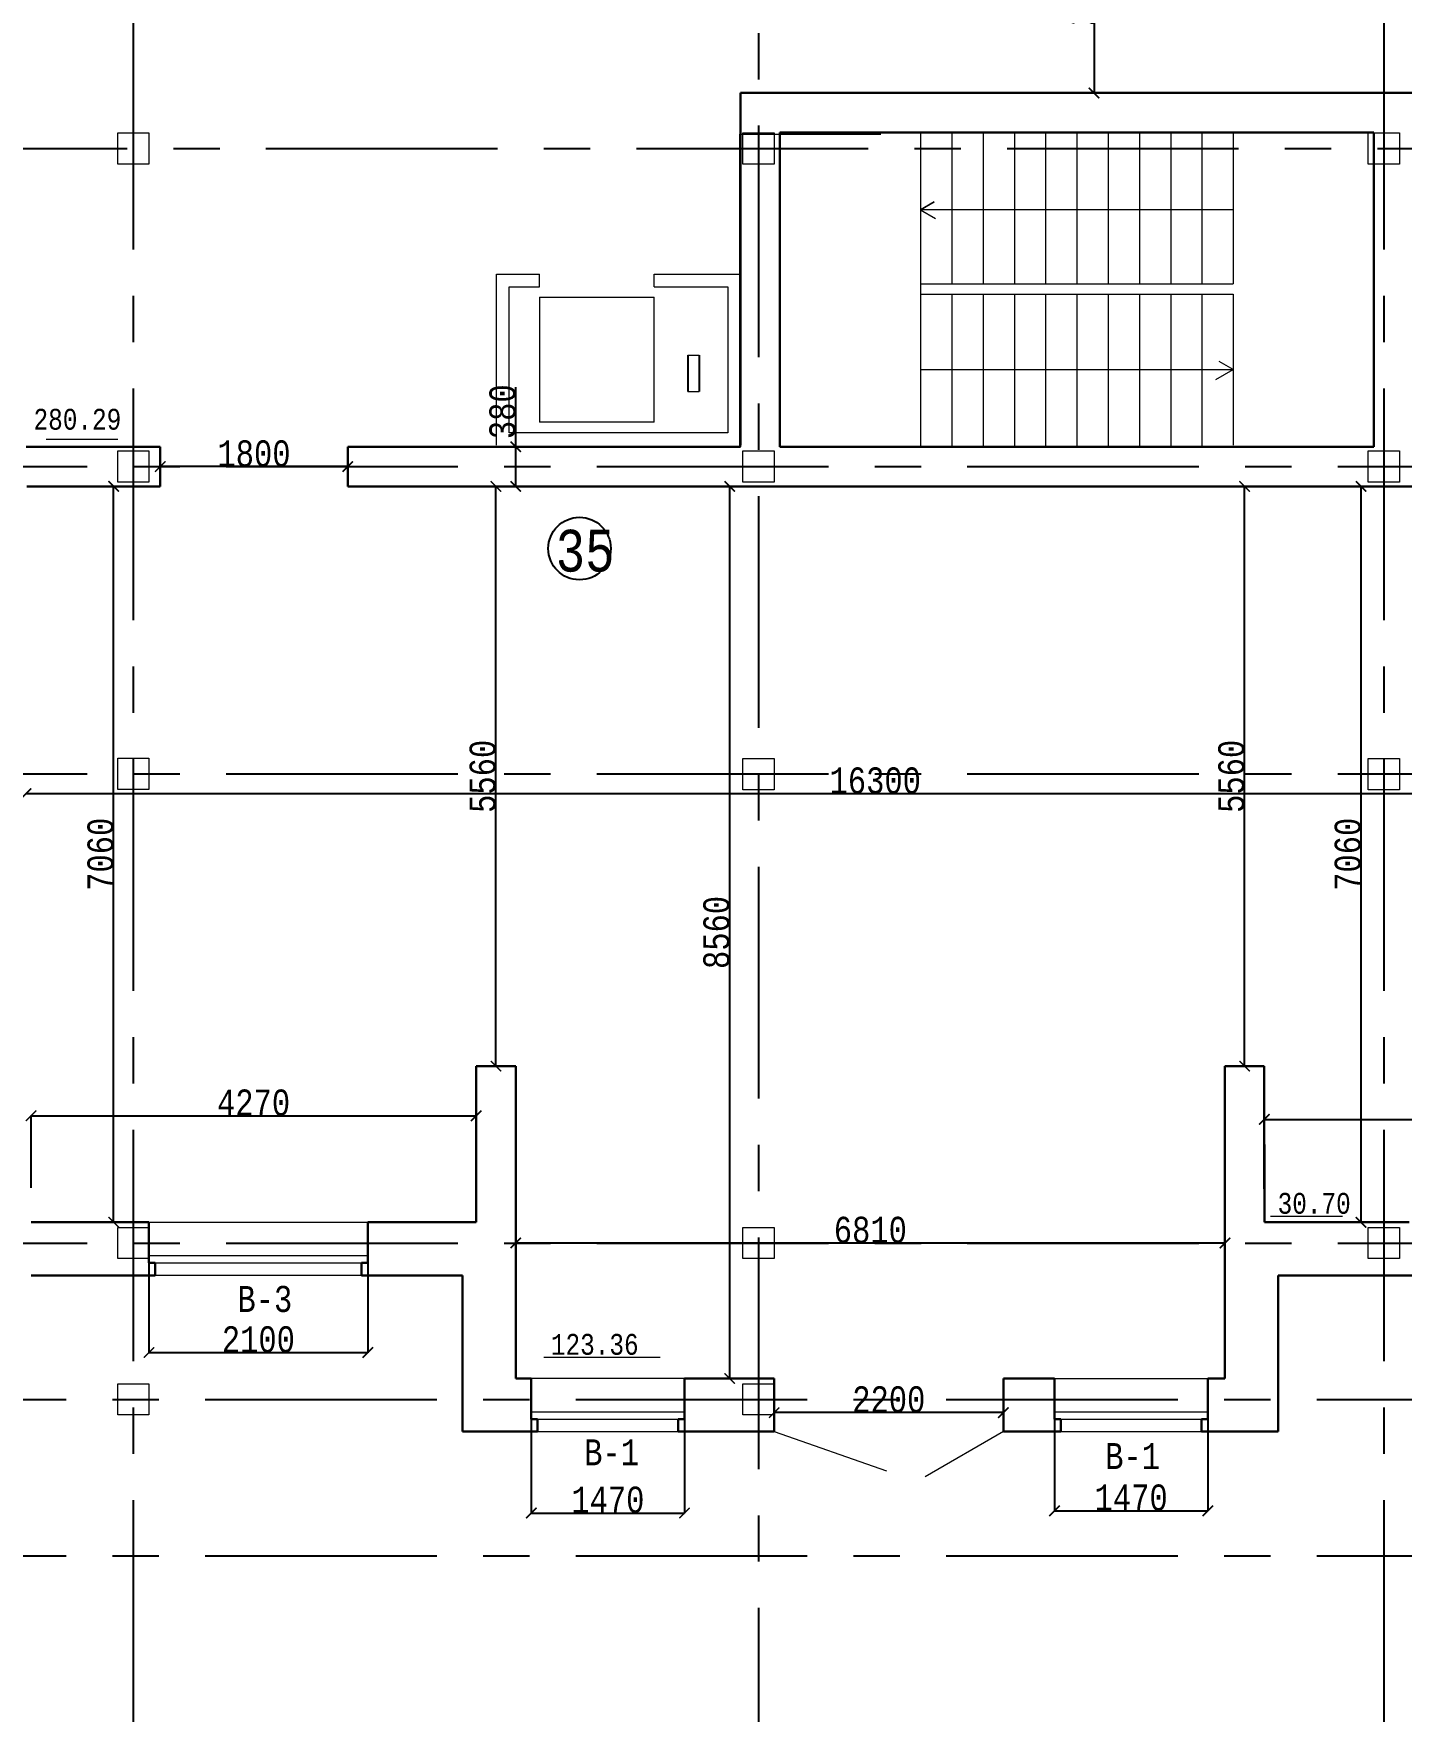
# Model space of a CAD drawing. Header units: millimetres. Extents: x -689206 to 4969298, y -1019800 to 703299.
# Drawn here: x 65485 to 78613, y -21529 to -5428 of the extents above; entities that cross this region are included whole.
import ezdxf

# ---------------------------------------------------------------- set-up
doc = ezdxf.new("R2010")
doc.units = ezdxf.units.MM
doc.linetypes.add('JIS_02_4.0', pattern=[5.5, 4, -1.5])
doc.linetypes.add('осеваяX2', pattern=[101.6, 63.5, -12.7, 12.7, -12.7])
for name, color, linetype, lineweight in [('несущие', 7, 'Continuous', 30), ('ОКНА', 250, 'Continuous', 20), ('РАЗМЕРЫ', 7, 'Continuous', 9), ('сваи', 7, 'JIS_02_4.0', 30), ('стены', 7, 'Continuous', 20)]:
    doc.layers.add(name, color=color, linetype=linetype, lineweight=lineweight)
doc.layers.add('четотам', color=7, linetype='Continuous')
doc.styles.add('Аннотативный', font='isocteur.ttf', dxfattribs={"width": 0.7, "height": 250})
doc.dimstyles.new('Аннотативный', dxfattribs={"dimscale": 0, "dimtxt": 250, "dimasz": 100, "dimexe": 1.25, "dimexo": 0.625, "dimtad": 1, "dimdec": 0, "dimtxsty": 'Аннотативный', "dimblk": 'ARCHTICK', "dimcen": 2.5, "dimadec": 0, "dimazin": 0, "dimtfac": 1, "dimtdec": 0, "dimtmove": 0, "dimatfit": 3, "dimfxl": 1, "dimarcsym": 0})

# ---------------------------------------------------------------- blocks, each defined once
blk = doc.blocks.new('_ArchTick')
at = {"color": 0, "linetype": 'ByBlock', "const_width": 0.15}
blk.add_lwpolyline([(-0.5, -0.5), (0.5, 0.5)], dxfattribs=at)
blk = doc.blocks.new('*D1435')
at = {"layer": 'Defpoints', "color": 0, "lineweight": 20, "transparency": 16777216}
for p in [(66701, -9584), (66701, -9584), (68501, -9584)]:
    blk.add_point(p, dxfattribs=at)
at = {"layer": 'стены', "color": 0, "lineweight": -2, "transparency": 16777216}
for p, q in [((66701, -9584), (66701, -9583)), ((68501, -9584), (66701, -9584)), ((68501, -9584), (68501, -9583))]:
    blk.add_line(p, q, dxfattribs=at)
at = {"layer": 'стены', "color": 0, "lineweight": -2, "transparency": 16777216, "xscale": 100, "yscale": 100, "zscale": 100, "rotation": 180}
blk.add_blockref('_ArchTick', (66701, -9584), dxfattribs=at)
at = {"layer": 'стены', "color": 0, "lineweight": -2, "transparency": 16777216, "xscale": 100, "yscale": 100, "zscale": 100}
blk.add_blockref('_ArchTick', (68501, -9584), dxfattribs=at)
at = {"layer": 'стены', "color": 0, "lineweight": 13, "transparency": 16777216, "insert": (67601, -9459), "char_height": 250, "attachment_point": 5, "style": 'Аннотативный'}
blk.add_mtext('1800', dxfattribs=at)
blk = doc.blocks.new('*D1436')
at = {"layer": 'Defpoints', "color": 0, "lineweight": 20, "transparency": 16777216}
for p in [(69733, -15813), (65461, -16504), (69733, -16504)]:
    blk.add_point(p, dxfattribs=at)
at = {"layer": 'стены', "color": 0, "lineweight": -2, "transparency": 16777216}
for p, q in [((65461, -16504), (65461, -15812)), ((65461, -15813), (69733, -15813)), ((69733, -16504), (69733, -15812))]:
    blk.add_line(p, q, dxfattribs=at)
at = {"layer": 'стены', "color": 0, "lineweight": -2, "transparency": 16777216, "xscale": 100, "yscale": 100, "zscale": 100, "rotation": 180}
blk.add_blockref('_ArchTick', (65461, -15813), dxfattribs=at)
at = {"layer": 'стены', "color": 0, "lineweight": -2, "transparency": 16777216, "xscale": 100, "yscale": 100, "zscale": 100}
blk.add_blockref('_ArchTick', (69733, -15813), dxfattribs=at)
at = {"layer": 'стены', "color": 0, "lineweight": 13, "transparency": 16777216, "insert": (67597, -15688), "char_height": 250, "attachment_point": 5, "style": 'Аннотативный'}
blk.add_mtext('4270', dxfattribs=at)
blk = doc.blocks.new('*D1437')
at = {"layer": 'Defpoints', "color": 0, "lineweight": 20, "transparency": 16777216}
for p in [(81569, -15848), (77297, -16516), (81569, -16516)]:
    blk.add_point(p, dxfattribs=at)
at = {"layer": 'стены', "color": 0, "lineweight": -2, "transparency": 16777216}
for p, q in [((77297, -16515), (77297, -15847)), ((77297, -15848), (81569, -15848)), ((81569, -16515), (81569, -15847))]:
    blk.add_line(p, q, dxfattribs=at)
at = {"layer": 'стены', "color": 0, "lineweight": -2, "transparency": 16777216, "xscale": 100, "yscale": 100, "zscale": 100, "rotation": 180}
blk.add_blockref('_ArchTick', (77297, -15848), dxfattribs=at)
at = {"layer": 'стены', "color": 0, "lineweight": -2, "transparency": 16777216, "xscale": 100, "yscale": 100, "zscale": 100}
blk.add_blockref('_ArchTick', (81569, -15848), dxfattribs=at)
at = {"layer": 'стены', "color": 0, "lineweight": 13, "transparency": 16777216, "insert": (79433, -15723), "char_height": 250, "attachment_point": 5, "style": 'Аннотативный'}
blk.add_mtext('4270', dxfattribs=at)
blk = doc.blocks.new('*D1440')
at = {"layer": 'Defpoints', "color": 0, "lineweight": 20, "transparency": 16777216}
for p in [(70113, -9394), (70113, -9394), (70113, -9774)]:
    blk.add_point(p, dxfattribs=at)
at = {"layer": 'стены', "color": 0, "lineweight": -2, "transparency": 16777216}
for p, q in [((70113, -9394), (70113, -8821)), ((70113, -9394), (70114, -9394)), ((70113, -9774), (70113, -9394)), ((70113, -9774), (70114, -9774))]:
    blk.add_line(p, q, dxfattribs=at)
at = {"layer": 'стены', "color": 0, "lineweight": -2, "transparency": 16777216, "xscale": 100, "yscale": 100, "zscale": 100}
for p, rotation in [((70113, -9394), 90), ((70113, -9774), 270)]:
    blk.add_blockref('_ArchTick', p, dxfattribs=dict(at, rotation=rotation))
at = {"layer": 'стены', "color": 0, "lineweight": 13, "transparency": 16777216, "insert": (69987, -9057), "char_height": 250, "attachment_point": 5, "rotation": 90, "style": 'Аннотативный'}
blk.add_mtext('380', dxfattribs=at)
blk = doc.blocks.new('*D1497')
at = {"layer": 'Defpoints', "color": 0, "lineweight": 20, "transparency": 16777216}
for p in [(70113, -17034), (70113, -17034), (76920, -17034)]:
    blk.add_point(p, dxfattribs=at)
at = {"layer": 'РАЗМЕРЫ', "color": 0, "lineweight": -2, "transparency": 16777216}
for p, q in [((70113, -17034), (70113, -17033)), ((76920, -17034), (70113, -17034)), ((76920, -17034), (76920, -17033))]:
    blk.add_line(p, q, dxfattribs=at)
at = {"layer": 'РАЗМЕРЫ', "color": 0, "lineweight": -2, "transparency": 16777216, "xscale": 100, "yscale": 100, "zscale": 100, "rotation": 180}
blk.add_blockref('_ArchTick', (70113, -17034), dxfattribs=at)
at = {"layer": 'РАЗМЕРЫ', "color": 0, "lineweight": -2, "transparency": 16777216, "xscale": 100, "yscale": 100, "zscale": 100}
blk.add_blockref('_ArchTick', (76920, -17034), dxfattribs=at)
at = {"layer": 'РАЗМЕРЫ', "color": 0, "lineweight": 13, "transparency": 16777216, "insert": (73516, -16909), "char_height": 250, "attachment_point": 5, "style": 'Аннотативный'}
blk.add_mtext('6810', dxfattribs=at)
blk = doc.blocks.new('*D1539')
at = {"layer": 'Defpoints', "color": 0, "linetype": 'ByBlock', "lineweight": 20, "transparency": 16777216}
for p in [(70262, -18334), (71732, -18334), (71732, -19625)]:
    blk.add_point(p, dxfattribs=at)
at = {"layer": 'РАЗМЕРЫ', "color": 0, "linetype": 'ByBlock', "lineweight": -2, "transparency": 16777216}
for p, q in [((70262, -18335), (70262, -19626)), ((71732, -18335), (71732, -19626)), ((70262, -19625), (71732, -19625))]:
    blk.add_line(p, q, dxfattribs=at)
at = {"layer": 'РАЗМЕРЫ', "color": 0, "linetype": 'ByBlock', "lineweight": -2, "transparency": 16777216, "xscale": 100, "yscale": 100, "zscale": 100, "rotation": 180}
blk.add_blockref('_ArchTick', (70262, -19625), dxfattribs=at)
at = {"layer": 'РАЗМЕРЫ', "color": 0, "linetype": 'ByBlock', "lineweight": -2, "transparency": 16777216, "xscale": 100, "yscale": 100, "zscale": 100}
blk.add_blockref('_ArchTick', (71732, -19625), dxfattribs=at)
at = {"layer": 'РАЗМЕРЫ', "color": 0, "linetype": 'ByBlock', "lineweight": 13, "transparency": 16777216, "insert": (70997, -19499), "char_height": 250, "attachment_point": 5, "style": 'Аннотативный'}
blk.add_mtext('1470', dxfattribs=at)
blk = doc.blocks.new('*D1540')
at = {"layer": 'Defpoints', "color": 0, "linetype": 'ByBlock', "lineweight": 20, "transparency": 16777216}
for p in [(75284, -18334), (76754, -18334), (76754, -19604)]:
    blk.add_point(p, dxfattribs=at)
at = {"layer": 'РАЗМЕРЫ', "color": 0, "linetype": 'ByBlock', "lineweight": -2, "transparency": 16777216}
for p, q in [((75284, -18335), (75284, -19605)), ((76754, -18335), (76754, -19605)), ((75284, -19604), (76754, -19604))]:
    blk.add_line(p, q, dxfattribs=at)
at = {"layer": 'РАЗМЕРЫ', "color": 0, "linetype": 'ByBlock', "lineweight": -2, "transparency": 16777216, "xscale": 100, "yscale": 100, "zscale": 100, "rotation": 180}
blk.add_blockref('_ArchTick', (75284, -19604), dxfattribs=at)
at = {"layer": 'РАЗМЕРЫ', "color": 0, "linetype": 'ByBlock', "lineweight": -2, "transparency": 16777216, "xscale": 100, "yscale": 100, "zscale": 100}
blk.add_blockref('_ArchTick', (76754, -19604), dxfattribs=at)
at = {"layer": 'РАЗМЕРЫ', "color": 0, "linetype": 'ByBlock', "lineweight": 13, "transparency": 16777216, "insert": (76019, -19478), "char_height": 250, "attachment_point": 5, "style": 'Аннотативный'}
blk.add_mtext('1470', dxfattribs=at)
blk = doc.blocks.new('*D1581')
at = {"layer": 'Defpoints', "color": 0, "linetype": 'ByBlock', "lineweight": 20, "transparency": 16777216}
for p in [(72593, -18534), (72593, -18662), (74793, -18589)]:
    blk.add_point(p, dxfattribs=at)
at = {"layer": 'РАЗМЕРЫ', "color": 0, "linetype": 'ByBlock', "lineweight": -2, "transparency": 16777216}
for p, q in [((72593, -18535), (72593, -18663)), ((74793, -18662), (72593, -18662)), ((74793, -18590), (74793, -18663))]:
    blk.add_line(p, q, dxfattribs=at)
at = {"layer": 'РАЗМЕРЫ', "color": 0, "linetype": 'ByBlock', "lineweight": -2, "transparency": 16777216, "xscale": 100, "yscale": 100, "zscale": 100, "rotation": 180}
blk.add_blockref('_ArchTick', (72593, -18662), dxfattribs=at)
at = {"layer": 'РАЗМЕРЫ', "color": 0, "linetype": 'ByBlock', "lineweight": -2, "transparency": 16777216, "xscale": 100, "yscale": 100, "zscale": 100}
blk.add_blockref('_ArchTick', (74793, -18662), dxfattribs=at)
at = {"layer": 'РАЗМЕРЫ', "color": 0, "linetype": 'ByBlock', "lineweight": 13, "transparency": 16777216, "insert": (73693, -18536), "char_height": 250, "attachment_point": 5, "style": 'Аннотативный'}
blk.add_mtext('2200', dxfattribs=at)
blk = doc.blocks.new('*D1582')
at = {"layer": 'Defpoints', "color": 0, "linetype": 'ByBlock', "lineweight": 20, "transparency": 16777216}
for p in [(66593, -16834), (68693, -16834), (68693, -18085)]:
    blk.add_point(p, dxfattribs=at)
at = {"layer": 'РАЗМЕРЫ', "color": 0, "linetype": 'ByBlock', "lineweight": -2, "transparency": 16777216}
for p, q in [((66593, -16835), (66593, -18087)), ((68693, -16835), (68693, -18087)), ((66593, -18085), (68693, -18085))]:
    blk.add_line(p, q, dxfattribs=at)
at = {"layer": 'РАЗМЕРЫ', "color": 0, "linetype": 'ByBlock', "lineweight": -2, "transparency": 16777216, "xscale": 100, "yscale": 100, "zscale": 100, "rotation": 180}
blk.add_blockref('_ArchTick', (66593, -18085), dxfattribs=at)
at = {"layer": 'РАЗМЕРЫ', "color": 0, "linetype": 'ByBlock', "lineweight": -2, "transparency": 16777216, "xscale": 100, "yscale": 100, "zscale": 100}
blk.add_blockref('_ArchTick', (68693, -18085), dxfattribs=at)
at = {"layer": 'РАЗМЕРЫ', "color": 0, "linetype": 'ByBlock', "lineweight": 13, "transparency": 16777216, "insert": (67643, -17960), "char_height": 250, "attachment_point": 5, "style": 'Аннотативный'}
blk.add_mtext('2100', dxfattribs=at)
blk = doc.blocks.new('*D1554')
at = {"layer": 'Defpoints', "color": 0, "linetype": 'ByBlock', "lineweight": 20, "transparency": 16777216}
for p in [(66027, -9774), (66254, -9774), (66027, -16834)]:
    blk.add_point(p, dxfattribs=at)
at = {"layer": 'РАЗМЕРЫ', "color": 0, "linetype": 'ByBlock', "lineweight": -2, "transparency": 16777216}
for p, q in [((66028, -9774), (66256, -9774)), ((66254, -16834), (66254, -9774)), ((66027, -16834), (66255, -16834))]:
    blk.add_line(p, q, dxfattribs=at)
at = {"layer": 'РАЗМЕРЫ', "color": 0, "linetype": 'ByBlock', "lineweight": -2, "transparency": 16777216, "xscale": 100, "yscale": 100, "zscale": 100}
for p, rotation in [((66254, -9774), 89.99630299813984), ((66254, -16834), 269.9963029981398)]:
    blk.add_blockref('_ArchTick', p, dxfattribs=dict(at, rotation=rotation))
at = {"layer": 'РАЗМЕРЫ', "color": 0, "linetype": 'ByBlock', "lineweight": 20, "transparency": 16777216, "insert": (66129, -13304), "char_height": 250, "attachment_point": 5, "rotation": 89.9963, "style": 'Аннотативный'}
blk.add_mtext('7060', dxfattribs=at)
blk = doc.blocks.new('*D1597')
at = {"layer": 'Defpoints', "color": 0, "linetype": 'ByBlock', "lineweight": 20, "transparency": 16777216}
for p in [(77297, -9774), (78225, -9774), (77297, -16835)]:
    blk.add_point(p, dxfattribs=at)
at = {"layer": 'РАЗМЕРЫ', "color": 0, "linetype": 'ByBlock', "lineweight": -2, "transparency": 16777216}
for p, q in [((77298, -9774), (78226, -9774)), ((78225, -16835), (78225, -9774)), ((77298, -16835), (78226, -16835))]:
    blk.add_line(p, q, dxfattribs=at)
at = {"layer": 'РАЗМЕРЫ', "color": 0, "linetype": 'ByBlock', "lineweight": -2, "transparency": 16777216, "xscale": 100, "yscale": 100, "zscale": 100}
for p, rotation in [((78225, -9774), 90), ((78225, -16835), 270)]:
    blk.add_blockref('_ArchTick', p, dxfattribs=dict(at, rotation=rotation))
at = {"layer": 'РАЗМЕРЫ', "color": 0, "linetype": 'ByBlock', "lineweight": 20, "transparency": 16777216, "insert": (78099, -13304), "char_height": 250, "attachment_point": 5, "rotation": 90, "style": 'Аннотативный'}
blk.add_mtext('7060', dxfattribs=at)
blk = doc.blocks.new('*D1639')
at = {"layer": 'Defpoints', "color": 0, "linetype": 'ByBlock', "lineweight": 20, "transparency": 16777216}
for p in [(75656, -4016), (75663, -5999), (76038, -5999)]:
    blk.add_point(p, dxfattribs=at)
at = {"layer": 'РАЗМЕРЫ', "color": 0, "linetype": 'ByBlock', "lineweight": -2, "transparency": 16777216}
for p, q in [((75656, -4016), (75664, -4016)), ((75663, -4016), (75663, -5999)), ((76038, -5999), (75661, -5999))]:
    blk.add_line(p, q, dxfattribs=at)
at = {"layer": 'РАЗМЕРЫ', "color": 0, "linetype": 'ByBlock', "lineweight": -2, "transparency": 16777216, "xscale": 100, "yscale": 100, "zscale": 100}
for p, rotation in [((75663, -4016), 90), ((75663, -5999), 270)]:
    blk.add_blockref('_ArchTick', p, dxfattribs=dict(at, rotation=rotation))
at = {"layer": 'РАЗМЕРЫ', "color": 0, "linetype": 'ByBlock', "lineweight": 20, "transparency": 16777216, "insert": (75537, -5007), "char_height": 250, "attachment_point": 5, "rotation": 90, "style": 'Аннотативный'}
blk.add_mtext('2000', dxfattribs=at)
blk = doc.blocks.new('*D1651')
at = {"layer": 'Defpoints', "color": 0, "lineweight": 20, "ltscale": 15000, "transparency": 16777216}
for p in [(72166, -9774), (72202, -9774), (72166, -18334)]:
    blk.add_point(p, dxfattribs=at)
at = {"layer": 'сваи', "color": 0, "lineweight": -2, "ltscale": 15000, "transparency": 16777216}
for p, q in [((72202, -9774), (72165, -9774)), ((72166, -18334), (72166, -9774)), ((72167, -18334), (72167, -18334))]:
    blk.add_line(p, q, dxfattribs=at)
at = {"layer": 'сваи', "color": 0, "lineweight": -2, "ltscale": 15000, "transparency": 16777216, "xscale": 100, "yscale": 100, "zscale": 100}
for p, rotation in [((72166, -9774), 90), ((72166, -18334), 270)]:
    blk.add_blockref('_ArchTick', p, dxfattribs=dict(at, rotation=rotation))
at = {"layer": 'сваи', "color": 0, "lineweight": 20, "ltscale": 15000, "transparency": 16777216, "insert": (72040, -14054), "char_height": 250, "attachment_point": 5, "rotation": 90, "style": 'Аннотативный'}
blk.add_mtext('8560', dxfattribs=at)
blk = doc.blocks.new('*D1652')
at = {"layer": 'Defpoints', "color": 0, "lineweight": 20, "ltscale": 15000, "transparency": 16777216}
for p in [(69923, -9774), (69923, -9774), (69923, -15337)]:
    blk.add_point(p, dxfattribs=at)
at = {"layer": 'сваи', "color": 0, "lineweight": -2, "ltscale": 15000, "transparency": 16777216}
for p, q in [((69923, -9774), (69924, -9774)), ((69923, -15337), (69923, -9774)), ((69923, -15337), (69924, -15337))]:
    blk.add_line(p, q, dxfattribs=at)
at = {"layer": 'сваи', "color": 0, "lineweight": -2, "ltscale": 15000, "transparency": 16777216, "xscale": 100, "yscale": 100, "zscale": 100}
for p, rotation in [((69923, -9774), 90), ((69923, -15337), 270)]:
    blk.add_blockref('_ArchTick', p, dxfattribs=dict(at, rotation=rotation))
at = {"layer": 'сваи', "color": 0, "lineweight": 20, "ltscale": 15000, "transparency": 16777216, "insert": (69797, -12556), "char_height": 250, "attachment_point": 5, "rotation": 90, "style": 'Аннотативный'}
blk.add_mtext('5560', dxfattribs=at)
blk = doc.blocks.new('*D1653')
at = {"layer": 'Defpoints', "color": 0, "lineweight": 20, "ltscale": 15000, "transparency": 16777216}
for p in [(77108, -9774), (77108, -9774), (77108, -15337)]:
    blk.add_point(p, dxfattribs=at)
at = {"layer": 'сваи', "color": 0, "lineweight": -2, "ltscale": 15000, "transparency": 16777216}
for p, q in [((77108, -15337), (77108, -9774)), ((77109, -9774), (77109, -9774)), ((77109, -15337), (77109, -15337))]:
    blk.add_line(p, q, dxfattribs=at)
at = {"layer": 'сваи', "color": 0, "lineweight": -2, "ltscale": 15000, "transparency": 16777216, "xscale": 100, "yscale": 100, "zscale": 100}
for p, rotation in [((77108, -9774), 90), ((77108, -15337), 270)]:
    blk.add_blockref('_ArchTick', p, dxfattribs=dict(at, rotation=rotation))
at = {"layer": 'сваи', "color": 0, "lineweight": 20, "ltscale": 15000, "transparency": 16777216, "insert": (76982, -12556), "char_height": 250, "attachment_point": 5, "rotation": 90, "style": 'Аннотативный'}
blk.add_mtext('5560', dxfattribs=at)
blk = doc.blocks.new('*D1650')
at = {"layer": 'Defpoints', "color": 0, "lineweight": 20, "ltscale": 15000, "transparency": 16777216}
for p in [(65413, -12722), (81713, -12722), (81713, -12722)]:
    blk.add_point(p, dxfattribs=at)
at = {"layer": 'сваи', "color": 0, "lineweight": -2, "ltscale": 15000, "transparency": 16777216}
for p, q in [((65413, -12722), (81713, -12722)), ((65413, -12723), (65413, -12724)), ((81713, -12722), (81713, -12721))]:
    blk.add_line(p, q, dxfattribs=at)
at = {"layer": 'сваи', "color": 0, "lineweight": -2, "ltscale": 15000, "transparency": 16777216, "xscale": 100, "yscale": 100, "zscale": 100, "rotation": 180}
blk.add_blockref('_ArchTick', (65413, -12722), dxfattribs=at)
at = {"layer": 'сваи', "color": 0, "lineweight": -2, "ltscale": 15000, "transparency": 16777216, "xscale": 100, "yscale": 100, "zscale": 100}
blk.add_blockref('_ArchTick', (81713, -12722), dxfattribs=at)
at = {"layer": 'сваи', "color": 0, "lineweight": 20, "ltscale": 15000, "transparency": 16777216, "insert": (73563, -12597), "char_height": 250, "attachment_point": 5, "style": 'Аннотативный'}
blk.add_mtext('16300', dxfattribs=at)

msp = doc.modelspace()

# ---------------------------------------------------------------- linework, layer by layer
at = {"layer": 'несущие', "color": 0}
for p, q in [((66592.7, -16834.3), (65460.8, -16834.3)), ((66592.7, -16834.3), (66592.7, -17224.3)), ((69732.8, -16834.3), (68692.7, -16834.3)), ((77297.3, -16834.7), (78688.4, -16834.7)), ((66592.7, -17224.3), (66652.7, -17224.3)), ((66652.7, -17224.3), (66652.7, -17344.3)), ((65460.8, -17344.3), (66652.7, -17344.3)), ((68632.7, -17344.3), (69602.8, -17344.3)), ((69602.8, -18844.3), (69602.8, -17344.3)), ((78748.4, -17344.7), (77429.1, -17344.7)), ((77429.1, -18844.3), (77429.1, -17344.7)), ((70112.8, -18334.3), (70261.9, -18334.3)), ((71731.9, -18334.3), (72592.7, -18334.3)), ((72592.7, -18844.3), (72592.7, -18334.3)), ((74792.7, -18844.3), (74792.7, -18334.3)), ((74792.7, -18334.3), (75284.2, -18334.3)), ((76754.2, -18334.3), (76919.5, -18334.3)), ((69602.8, -18844.3), (70321.9, -18844.3)), ((71671.9, -18844.3), (72592.7, -18844.3)), ((75344.2, -18844.3), (74792.7, -18844.3)), ((77429.1, -18844.3), (76694.2, -18844.3))]:
    msp.add_line(p, q, dxfattribs=at)
at = {"layer": 'ОКНА', "color": 0}
for p, q in [((66592.7, -16834.3), (68692.7, -16834.3)), ((68632.7, -17344.3), (66652.7, -17344.3)), ((71731.9, -18334.3), (70261.9, -18334.3)), ((74792.7, -18334.3), (75284.2, -18334.3)), ((75284.2, -18334.3), (76754.2, -18334.3)), ((70261.9, -18844.3), (70321.9, -18844.3)), ((70321.9, -18844.3), (71671.9, -18844.3)), ((71671.9, -18844.3), (71731.9, -18844.3)), ((75344.2, -18844.3), (76694.2, -18844.3))]:
    msp.add_line(p, q, dxfattribs=at)
at = {"layer": 'ОКНА'}
for p, q in [((66592.7, -17154.3), (68692.7, -17154.3)), ((66592.7, -17224.3), (68632.7, -17224.3)), ((70261.9, -18654.3), (71731.9, -18654.3)), ((75284.2, -18654.3), (76754.2, -18654.3)), ((70321.9, -18724.3), (71671.9, -18724.3)), ((75344.2, -18724.3), (76694.2, -18724.3))]:
    msp.add_line(p, q, dxfattribs=at)
at = {"layer": 'ОКНА', "color": 18, "lineweight": 30, "true_color": 0x000000}
for p, q in [((70261.9, -18724.3), (70321.9, -18724.3)), ((70321.9, -18844.3), (70321.9, -18724.3)), ((71731.9, -18724.3), (71671.9, -18724.3)), ((71671.9, -18724.3), (71671.9, -18844.3)), ((75284.2, -18724.3), (75344.2, -18724.3)), ((75344.2, -18844.3), (75344.2, -18724.3)), ((76754.2, -18724.3), (76694.2, -18724.3)), ((76694.2, -18724.3), (76694.2, -18844.3))]:
    msp.add_line(p, q, dxfattribs=at)
at = {"layer": 'РАЗМЕРЫ', "linetype": 'ByBlock', "lineweight": 30}
for p, q in [((72268.3, -9378.6), (72268.3, -5998.6)), ((72268.3, -5998.6), (78348.3, -5998.6)), ((72265.6, -6394.3), (72265.6, -9394.3)), ((78348.3, -6378.6), (72648.3, -6378.6)), ((72648.3, -9394.3), (72648.3, -6378.6)), ((78337.7, -9774.3), (78728.3, -9774.3))]:
    msp.add_line(p, q, dxfattribs=at)
at = {"layer": 'РАЗМЕРЫ', "lineweight": 30, "ltscale": 150}
for p, q in [((78348.3, -5998.6), (78728.3, -5998.6)), ((78348.3, -6382.3), (78348.3, -9394.3))]:
    msp.add_line(p, q, dxfattribs=at)
at = {"layer": 'РАЗМЕРЫ', "linetype": 'ByBlock', "lineweight": 20}
for p, q in [((72265.6, -6394.3), (72265.6, -9394.3)), ((72265.6, -6394.3), (73615.6, -6394.3)), ((73998.3, -6378.6), (73998.3, -7828.6)), ((74298.3, -6378.6), (74298.3, -7828.6)), ((74598.3, -6378.6), (74598.3, -7828.6)), ((74898.3, -6378.6), (74898.3, -7828.6)), ((75198.3, -6378.6), (75198.3, -7828.6)), ((75498.3, -6378.6), (75498.3, -7828.6)), ((75798.3, -6378.6), (75798.3, -7828.6)), ((76098.3, -6378.6), (76098.3, -7828.6)), ((76398.3, -6378.6), (76398.3, -7828.6)), ((76698.3, -6378.6), (76698.3, -7828.6)), ((76998.3, -6378.6), (76998.3, -7828.6)), ((78348.3, -6378.6), (78348.3, -9378.6)), ((73998.3, -7119.3), (74127.4, -7044.8)), ((74127.4, -7044.8), (73998.3, -7119.3)), ((73998.3, -7103.6), (73998.3, -8653.6)), ((76998.3, -7119.3), (73998.3, -7119.3)), ((73998.3, -7119.3), (74142.2, -7202.4)), ((69928.3, -9378.6), (69928.3, -7738.6)), ((73998.3, -7828.6), (76998.3, -7828.6)), ((73998.3, -7928.6), (73998.3, -9378.6)), ((73998.3, -7928.6), (76998.3, -7928.6)), ((74298.3, -7928.6), (74298.3, -9394.3)), ((74598.3, -7928.6), (74598.3, -9394.3)), ((74898.3, -7928.6), (74898.3, -9394.3)), ((75198.3, -7928.6), (75198.3, -9394.3)), ((75498.3, -7928.6), (75498.3, -9394.3)), ((75798.3, -7928.6), (75798.3, -9394.3)), ((76098.3, -7928.6), (76098.3, -9394.3)), ((76398.3, -7928.6), (76398.3, -9394.3)), ((76698.3, -7928.6), (76698.3, -9394.3)), ((76998.3, -7928.6), (76998.3, -9378.6)), ((73998.3, -8653.6), (76998.3, -8653.6)), ((76832.1, -8749.6), (76998.3, -8653.6)), ((76998.3, -8653.6), (76863.4, -8575.7)), ((69429.6, -9394.3), (70779.6, -9394.3)), ((73779.6, -9394.3), (72648.3, -9394.3)), ((73479.6, -9394.3), (73779.6, -9394.3)), ((73779.6, -9394.3), (75129.6, -9394.3)), ((73779.6, -9394.3), (75129.6, -9394.3)), ((78217.7, -9394.3), (78337.7, -9394.3))]:
    msp.add_line(p, q, dxfattribs=at)
at = {"layer": 'РАЗМЕРЫ'}
for p, q in [((69928.3, -7738.6), (70341.4, -7738.6)), ((70048.3, -9258.6), (70048.3, -7858.6)), ((70048.3, -7858.6), (70341.4, -7858.6)), ((70341.4, -7858.6), (70341.4, -7738.6)), ((71441.4, -7738.6), (72268.3, -7738.6)), ((71441.4, -7858.6), (71441.4, -7738.6)), ((71441.4, -7858.6), (72148.3, -7858.6)), ((72148.3, -7858.6), (72148.3, -9258.6)), ((70341.4, -7958.4), (70341.4, -9158.6)), ((70341.4, -7958.4), (71441.4, -7958.4)), ((71441.4, -9158.6), (71441.4, -7958.4)), ((71764.2, -8516), (71874.2, -8516)), ((71764.2, -8862.3), (71874.2, -8862.3)), ((71441.4, -9158.6), (70341.4, -9158.6)), ((65605.2, -9320.8), (66294.4, -9320.8)), ((72148.3, -9258.6), (70048.3, -9258.6)), ((77356.4, -16777.6), (78045.7, -16777.6)), ((70382.1, -18130.5), (71500, -18130.5))]:
    msp.add_line(p, q, dxfattribs=at)
at = {"layer": 'РАЗМЕРЫ', "color": 0}
for p, q in [((69732.8, -16834.3), (68692.7, -16834.3)), ((72592.7, -18844.3), (73672.1, -19220.6)), ((74792.7, -18844.3), (74042.6, -19277.4))]:
    msp.add_line(p, q, dxfattribs=at)
at = {"layer": 'РАЗМЕРЫ', "lineweight": 30}
for p, q in [((68692.7, -17224.3), (68632.7, -17224.3)), ((68632.7, -17224.3), (68632.7, -17344.3))]:
    msp.add_line(p, q, dxfattribs=at)
at = {"layer": 'РАЗМЕРЫ', "color": 7, "lineweight": 25, "true_color": 0xffffff}
msp.add_line((76919.1, -17517.6), (76919.5, -17517.6), dxfattribs=at)
at = {"layer": 'сваи', "lineweight": 20, "ltscale": 15000}
msp.add_line((73998.3, -9378.6), (73998.3, -9394.3), dxfattribs=at)
at = {"layer": 'стены', "linetype": 'осеваяX2', "lineweight": 25, "ltscale": 35}
for p, q in [((66442.7, 19613.2), (66442.7, -25990)), ((78442.7, 19613.2), (78442.7, -25990)), ((72442.7, 11467.7), (72442.7, -25990)), ((46380, -6532.3), (108442.7, -6532.3)), ((42442.7, -9584.3), (108442.7, -9584.3)), ((42442.7, -12532.3), (108442.7, -12532.3)), ((42442.7, -17034.3), (108442.7, -17034.3)), ((42240.4, -18534.3), (108442.7, -18534.3)), ((42240.4, -20034.3), (108442.7, -20034.3))]:
    msp.add_line(p, q, dxfattribs=at)
at = {"layer": 'стены', "lineweight": 25}
for p, q in [((71764.2, -8516), (71764.2, -8862.3)), ((71874.2, -8516), (71874.2, -8862.3))]:
    msp.add_line(p, q, dxfattribs=at)
at = {"layer": 'стены', "lineweight": 30}
for p, q in [((65413.5, -9394.3), (66700.8, -9394.3)), ((66700.8, -9774.3), (66700.8, -9394.3)), ((68500.8, -9394.3), (72268.3, -9394.3)), ((68500.8, -9394.3), (68500.8, -9774.3)), ((72648.3, -9394.3), (78348.3, -9394.3)), ((65419.3, -9774.2), (66700.8, -9774.3)), ((68500.8, -9774.3), (70112.8, -9774.3)), ((70112.8, -9774.3), (77041.7, -9774.3)), ((77041.7, -9774.3), (78592.8, -9774.3)), ((69732.8, -16834.3), (69732.8, -15337)), ((69733, -15337), (70112.8, -15337)), ((70112.8, -18334.3), (70112.8, -15337)), ((76919.5, -15337), (76919.5, -18334.3)), ((76919.5, -15337), (77296.3, -15337)), ((77296.3, -15337), (77297.3, -16834.7)), ((68692.7, -17224.3), (68692.7, -16834.3))]:
    msp.add_line(p, q, dxfattribs=at)
at = {"layer": 'стены', "color": 18, "lineweight": 30, "true_color": 0x000000}
for p, q in [((70261.9, -18334.3), (70261.9, -18724.3)), ((71731.9, -18724.3), (71731.9, -18334.3)), ((75284.2, -18334.3), (75284.2, -18724.3)), ((76754.2, -18724.3), (76754.2, -18334.3))]:
    msp.add_line(p, q, dxfattribs=at)
at = {"layer": 'стены', "lineweight": 20}
for points in [[(66292.7, -6382.3), (66592.7, -6382.3), (66592.7, -6682.3), (66292.7, -6682.3)], [(72292.7, -6382.3), (72592.7, -6382.3), (72592.7, -6682.3), (72292.7, -6682.3)], [(78292.7, -6382.3), (78592.7, -6382.3), (78592.7, -6682.3), (78292.7, -6682.3)], [(66292.7, -9433.3), (66592.7, -9433.3), (66592.7, -9733.3), (66292.7, -9733.3)], [(72292.7, -9433.3), (72592.7, -9433.3), (72592.7, -9733.3), (72292.7, -9733.3)], [(78292.7, -9433.3), (78592.7, -9433.3), (78592.7, -9733.3), (78292.7, -9733.3)], [(66292.7, -12382.3), (66592.7, -12382.3), (66592.7, -12682.3), (66292.7, -12682.3)], [(72292.7, -12384.3), (72592.7, -12384.3), (72592.7, -12684.3), (72292.7, -12684.3)], [(78292.7, -12384.3), (78592.7, -12384.3), (78592.7, -12684.3), (78292.7, -12684.3)], [(66292.7, -16884.3), (66592.7, -16884.3), (66592.7, -17184.3), (66292.7, -17184.3)], [(72292.7, -16884.3), (72592.7, -16884.3), (72592.7, -17184.3), (72292.7, -17184.3)], [(78292.7, -16884.3), (78592.7, -16884.3), (78592.7, -17184.3), (78292.7, -17184.3)], [(66292.7, -18384.3), (66592.7, -18384.3), (66592.7, -18684.3), (66292.7, -18684.3)], [(72292.7, -18384.3), (72592.7, -18384.3), (72592.7, -18684.3), (72292.7, -18684.3)]]:
    msp.add_lwpolyline(points, close=True, dxfattribs=at)
at = {"layer": 'четотам'}
msp.add_circle((70725, -10370), 300, dxfattribs=at)

# ---------------------------------------------------------------- texts
at = {"layer": 'РАЗМЕРЫ', "char_height": 200, "width": 656.117, "attachment_point": 1, "style": 'Аннотативный'}
for s, insert in [('280.29', (65485.4, -9029.6)), ('30.70', (77424.7, -16553.5)), ('123.36', (70450.4, -17906.4))]:
    msp.add_mtext(s, dxfattribs=dict(at, insert=insert))
at = {"layer": 'РАЗМЕРЫ', "lineweight": 20, "ltscale": 150, "attachment_point": 1, "style": 'Аннотативный'}
for s, insert, char_height, width in [('35', (70497, -10190.1), 401.1, 1460), ('В-3', (67442, -17445.7), 250, 922.913), ('В-1', (70770, -18917.1), 250, 922.913), ('В-1', (75770, -18952.8), 250, 922.913)]:
    msp.add_mtext(s, dxfattribs=dict(at, insert=insert, char_height=char_height, width=width))

# ---------------------------------------------------------------- dimensions: what is measured, and where the dimension line sits
at = {"layer": 'РАЗМЕРЫ', "linetype": 'ByBlock', "lineweight": 20}
dim = msp.add_linear_dim(base=(75662.6, -5998.6), p1=(75655.6, -4016.1), p2=(76038.4, -5998.6), angle=90, text='2000', dimstyle='Аннотативный', dxfattribs=at)
dim.commit()
dim.dimension.update_dxf_attribs({"geometry": '*D1639', "text_midpoint": (75537, -5007.4)})
dim = msp.add_aligned_dim(p1=(66026.7, -16834.3), p2=(66027.2, -9774.3), distance=-227.2, dimstyle='Аннотативный', dxfattribs=at)
dim.commit()
dim.dimension.update_dxf_attribs({"geometry": '*D1554', "text_midpoint": (66128.6, -13304.3)})
dim = msp.add_linear_dim(base=(78224.9, -9774.3), p1=(77297.3, -16834.7), p2=(77297.3, -9774.3), angle=90, dimstyle='Аннотативный', dxfattribs=at)
dim.commit()
dim.dimension.update_dxf_attribs({"geometry": '*D1597', "text_midpoint": (78099.3, -13304.5)})
at = {"layer": 'РАЗМЕРЫ', "color": 18, "linetype": 'ByBlock', "lineweight": 13, "true_color": 0x000000}
for base, p1, p2, picture, middle in [((68692.7, -18085.5), (66592.7, -16834.3), (68692.7, -16834.3), '*D1582', (67642.7, -17959.9)), ((71731.9, -19624.6), (70261.9, -18334.3), (71731.9, -18334.3), '*D1539', (70996.9, -19499)), ((76754.2, -19604), (75284.2, -18334.3), (76754.2, -18334.3), '*D1540', (76019.2, -19478.4)), ((72592.7, -18662), (74792.7, -18589.3), (72592.7, -18534.3), '*D1581', (73692.7, -18536.4))]:
    dim = msp.add_linear_dim(base=base, p1=p1, p2=p2, dimstyle='Аннотативный', dxfattribs=at)
    dim.commit()
    dim.dimension.update_dxf_attribs({"geometry": picture, "text_midpoint": middle})
at = {"layer": 'РАЗМЕРЫ', "lineweight": 13}
dim = msp.add_linear_dim(base=(70112.8, -17034.3), p1=(76919.5, -17034.3), p2=(70112.8, -17034.3), text='6810', dimstyle='Аннотативный', dxfattribs=at)
dim.commit()
dim.dimension.update_dxf_attribs({"geometry": '*D1497', "text_midpoint": (73516.1, -16908.7)})
at = {"layer": 'сваи', "lineweight": 20, "ltscale": 15000}
for base, p1, p2, picture, middle in [((69922.9, -9774.3), (69922.9, -15337), (69922.9, -9774.3), '*D1652', (69797.2, -12555.6)), ((77107.9, -9774.3), (77107.9, -15337), (77107.9, -9774.3), '*D1653', (76982.3, -12555.6))]:
    dim = msp.add_linear_dim(base=base, p1=p1, p2=p2, angle=90, text='5560', dimstyle='Аннотативный', dxfattribs=at)
    dim.commit()
    dim.dimension.update_dxf_attribs({"geometry": picture, "text_midpoint": middle})
dim = msp.add_linear_dim(base=(72166, -9774.3), p1=(72166, -18334.3), p2=(72202.2, -9774.3), angle=90, dimstyle='Аннотативный', dxfattribs=at)
dim.commit()
dim.dimension.update_dxf_attribs({"geometry": '*D1651', "text_midpoint": (72040.4, -14054.3)})
dim = msp.add_linear_dim(base=(81712.8, -12722.3), p1=(65413.5, -12722.2), p2=(81712.8, -12722.3), text='16300', dimstyle='Аннотативный', dxfattribs=at)
dim.commit()
dim.dimension.update_dxf_attribs({"geometry": '*D1650', "text_midpoint": (73563.1, -12596.7)})
at = {"layer": 'стены', "lineweight": 13}
dim = msp.add_linear_dim(base=(70112.8, -9394.3), p1=(70112.8, -9774.3), p2=(70112.8, -9394.3), angle=90, dimstyle='Аннотативный', dxfattribs=at)
dim.commit()
dim.dimension.update_dxf_attribs({"geometry": '*D1440', "text_midpoint": (69987.1, -9057.4)})
dim = msp.add_linear_dim(base=(66700.8, -9584.3), p1=(68500.8, -9584.3), p2=(66700.8, -9584.3), dimstyle='Аннотативный', dxfattribs=at)
dim.commit()
dim.dimension.update_dxf_attribs({"geometry": '*D1435', "text_midpoint": (67600.8, -9458.7)})
for base, p1, p2, picture, middle in [((69732.8, -15813.3), (65460.8, -16504.3), (69732.8, -16504.3), '*D1436', (67596.8, -15687.7)), ((81569.3, -15848.3), (77297.3, -16515.7), (81569.3, -16515.7), '*D1437', (79433.3, -15722.7))]:
    dim = msp.add_linear_dim(base=base, p1=p1, p2=p2, text='4270', dimstyle='Аннотативный', dxfattribs=at)
    dim.commit()
    dim.dimension.update_dxf_attribs({"geometry": picture, "text_midpoint": middle})

doc.saveas('drawing.dxf')
